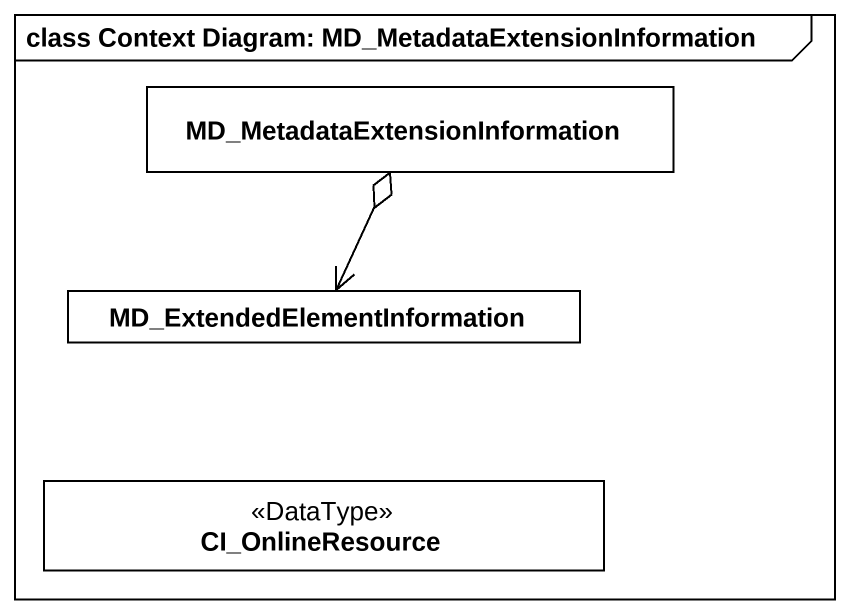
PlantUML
@startuml
mainframe class Context Diagram: MD_MetadataExtensionInformation
hide circle
hide empty members
class "MD_MetadataExtensionInformation" as MD_MetadataExtensionInformat #FFFFFF
class "MD_ExtendedElementInformation" as MD_ExtendedElementInformatio #FFFFFF
class CI_OnlineResource <<DataType>> #FFFFFF
MD_ExtendedElementInformatio <-up-o MD_MetadataExtensionInformat
@enduml
